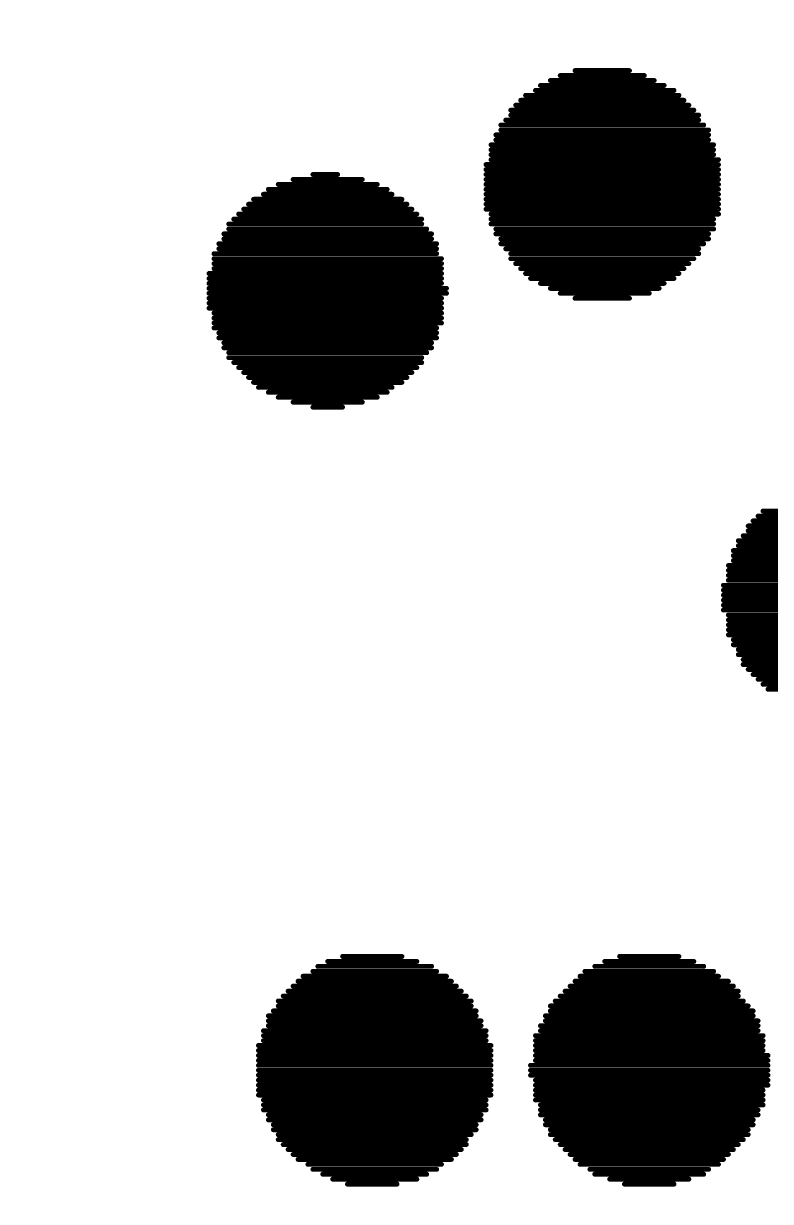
# Model space of a CAD drawing. Header units: millimetres. Extents: x -46.4 to 46.4, y -47.3 to 46.4.
# Drawn here: x -20.039 to -19.08, y -0.213 to 1.298 of the extents above; entities that cross this region are included whole.
import ezdxf

# ---------------------------------------------------------------- set-up
doc = ezdxf.new("R2010")
doc.units = ezdxf.units.MM
doc.layers.add('BottomOverlay', color=54, linetype='Continuous')
doc.layers.add('Mechanical1', color=6, linetype='Continuous')

# ---------------------------------------------------------------- blocks, each defined once
blk = doc.blocks.new('________2')
at = {"layer": 'BottomOverlay', "const_width": 0.00635}
for points in [[(4.6497, -1.7687), (4.7577, -1.7687)], [(4.6688, -1.7624), (4.7386, -1.7624)], [(4.6243, -1.7814), (4.7831, -1.7814)], [(4.637, -1.7751), (4.7704, -1.7751)], [(4.5989, -1.8005), (4.8085, -1.8005)], [(4.6053, -1.7941), (4.8021, -1.7941)], [(4.618, -1.7878), (4.7958, -1.7878)], [(4.5862, -1.8132), (4.8212, -1.8132)], [(4.5926, -1.8068), (4.8148, -1.8068)], [(4.5799, -1.8259), (4.8275, -1.8259)], [(4.5862, -1.8195), (4.8275, -1.8195)], [(4.5672, -1.8449), (4.8402, -1.8449)], [(4.5735, -1.8322), (4.8339, -1.8322)], [(4.5735, -1.8386), (4.8402, -1.8386)], [(4.5608, -1.8576), (4.8466, -1.8576)], [(4.5672, -1.8513), (4.8402, -1.8513)], [(4.5608, -1.864), (4.8466, -1.864)], [(4.5608, -1.8703), (4.8466, -1.8703)], [(4.5608, -1.8767), (4.8529, -1.8767)], [(4.5545, -1.883), (4.8529, -1.883)], [(4.5545, -1.8894), (4.8529, -1.8894)], [(4.3068, -1.9021), (4.3957, -1.9021)], [(4.3322, -1.8957), (4.364, -1.8957)], [(4.5545, -1.8957), (4.8529, -1.8957)], [(4.5545, -1.9021), (4.8529, -1.9021)], [(4.2687, -1.9211), (4.4338, -1.9211)], [(4.2751, -1.9148), (4.4275, -1.9148)], [(4.2878, -1.9084), (4.4148, -1.9084)], [(4.5545, -1.9084), (4.8529, -1.9084)], [(4.5545, -1.9148), (4.8529, -1.9148)], [(4.5545, -1.9211), (4.8529, -1.9211)], [(4.2497, -1.9338), (4.4529, -1.9338)], [(4.256, -1.9275), (4.4465, -1.9275)], [(4.5545, -1.9275), (4.8529, -1.9275)], [(4.5545, -1.9338), (4.8529, -1.9338)], [(4.237, -1.9465), (4.4656, -1.9465)], [(4.2433, -1.9402), (4.4592, -1.9402)], [(4.5545, -1.9402), (4.8529, -1.9402)], [(4.5608, -1.9465), (4.8529, -1.9465)], [(4.2243, -1.9592), (4.4719, -1.9592)], [(4.2243, -1.9656), (4.4783, -1.9656)], [(4.2306, -1.9529), (4.4719, -1.9529)], [(4.5608, -1.9529), (4.8466, -1.9529)], [(4.5608, -1.9592), (4.8466, -1.9592)], [(4.5672, -1.9656), (4.8466, -1.9656)], [(4.2179, -1.9719), (4.4846, -1.9719)], [(4.2179, -1.9783), (4.4846, -1.9783)], [(4.5672, -1.9719), (4.8402, -1.9719)], [(4.5735, -1.9783), (4.8402, -1.9783)], [(4.2052, -1.9973), (4.491, -1.9973)], [(4.2116, -1.9846), (4.491, -1.9846)], [(4.2116, -1.991), (4.491, -1.991)], [(4.5735, -1.9846), (4.8339, -1.9846)], [(4.5799, -1.991), (4.8275, -1.991)], [(4.5862, -1.9973), (4.8275, -1.9973)], [(4.2052, -2.0037), (4.4973, -2.0037)], [(4.2052, -2.01), (4.4973, -2.01)], [(4.5862, -2.0037), (4.8212, -2.0037)], [(4.5926, -2.01), (4.8148, -2.01)], [(4.1989, -2.0227), (4.4973, -2.0227)], [(4.2052, -2.0164), (4.4973, -2.0164)], [(4.5989, -2.0164), (4.8085, -2.0164)], [(4.6053, -2.0227), (4.8021, -2.0227)], [(4.1989, -2.0291), (4.4973, -2.0291)], [(4.1989, -2.0354), (4.4973, -2.0354)], [(4.1989, -2.0418), (4.5037, -2.0418)], [(4.6116, -2.0291), (4.7958, -2.0291)], [(4.6243, -2.0354), (4.7831, -2.0354)], [(4.637, -2.0418), (4.7767, -2.0418)], [(4.1989, -2.0481), (4.5037, -2.0481)], [(4.1989, -2.0545), (4.4973, -2.0545)], [(4.6497, -2.0481), (4.764, -2.0481)], [(4.6688, -2.0545), (4.7386, -2.0545)], [(4.1989, -2.0608), (4.4973, -2.0608)], [(4.1989, -2.0672), (4.4973, -2.0672)], [(4.2052, -2.0735), (4.4973, -2.0735)], [(4.2052, -2.0799), (4.4973, -2.0799)], [(4.2052, -2.0862), (4.4973, -2.0862)], [(4.2052, -2.0926), (4.491, -2.0926)], [(4.2116, -2.0989), (4.491, -2.0989)], [(4.2116, -2.1053), (4.491, -2.1053)], [(4.2179, -2.1116), (4.4846, -2.1116)], [(4.2179, -2.118), (4.4846, -2.118)], [(4.2243, -2.1243), (4.4783, -2.1243)], [(4.2243, -2.1307), (4.4719, -2.1307)], [(4.2306, -2.137), (4.4719, -2.137)], [(4.237, -2.1434), (4.4656, -2.1434)], [(4.2433, -2.1497), (4.4592, -2.1497)], [(4.2497, -2.1561), (4.4529, -2.1561)], [(4.256, -2.1624), (4.4465, -2.1624)], [(4.2624, -2.1688), (4.4338, -2.1688)], [(4.2751, -2.1751), (4.4275, -2.1751)], [(4.2878, -2.1815), (4.4148, -2.1815)], [(4.3068, -2.1878), (4.3957, -2.1878)], [(4.3322, -2.1942), (4.3703, -2.1942)], [(4.9101, -2.3275), (5.1133, -2.3275)], [(4.8974, -2.3402), (5.126, -2.3402)], [(4.9037, -2.3339), (5.1196, -2.3339)], [(4.8847, -2.3593), (5.1387, -2.3593)], [(4.891, -2.3466), (5.126, -2.3466)], [(4.891, -2.3529), (5.1323, -2.3529)], [(4.8783, -2.3656), (5.1387, -2.3656)], [(4.8783, -2.372), (5.145, -2.372)], [(4.872, -2.3783), (5.1514, -2.3783)], [(4.872, -2.3847), (5.1514, -2.3847)], [(4.872, -2.391), (5.1514, -2.391)], [(4.8656, -2.3974), (5.1577, -2.3974)], [(4.8656, -2.4037), (5.1577, -2.4037)], [(4.8656, -2.4101), (5.1577, -2.4101)], [(4.8656, -2.4164), (5.1577, -2.4164)], [(4.8593, -2.4228), (5.1577, -2.4228)], [(4.8593, -2.4291), (5.1641, -2.4291)], [(4.8593, -2.4355), (5.1641, -2.4355)], [(4.8593, -2.4418), (5.1641, -2.4418)], [(4.8593, -2.4482), (5.1641, -2.4482)], [(4.8593, -2.4545), (5.1641, -2.4545)], [(4.8656, -2.4609), (5.1577, -2.4609)], [(4.8656, -2.4672), (5.1577, -2.4672)], [(4.8656, -2.4736), (5.1577, -2.4736)], [(4.8656, -2.4799), (5.1577, -2.4799)], [(4.8656, -2.4863), (5.1514, -2.4863)], [(4.872, -2.4926), (5.1514, -2.4926)], [(4.872, -2.499), (5.1514, -2.499)], [(4.8783, -2.5053), (5.145, -2.5053)], [(4.8783, -2.5117), (5.145, -2.5117)], [(4.8847, -2.518), (5.1387, -2.518)], [(4.8847, -2.5244), (5.1387, -2.5244)], [(4.891, -2.5307), (5.1323, -2.5307)], [(4.8974, -2.5371), (5.126, -2.5371)], [(4.9037, -2.5434), (5.1196, -2.5434)], [(4.9101, -2.5498), (5.1133, -2.5498)], [(4.9164, -2.5561), (5.1069, -2.5561)], [(4.3703, -2.899), (4.4465, -2.899)], [(4.7259, -2.899), (4.8021, -2.899)], [(4.3322, -2.9181), (4.491, -2.9181)], [(4.3386, -2.9117), (4.4846, -2.9117)], [(4.3513, -2.9054), (4.4656, -2.9054)], [(4.6815, -2.9181), (4.8466, -2.9181)], [(4.6942, -2.9117), (4.8339, -2.9117)], [(4.7069, -2.9054), (4.8212, -2.9054)], [(4.3132, -2.9308), (4.51, -2.9308)], [(4.3195, -2.9244), (4.5037, -2.9244)], [(4.6688, -2.9308), (4.8656, -2.9308)], [(4.6751, -2.9244), (4.8529, -2.9244)], [(4.2941, -2.9498), (4.5291, -2.9498)], [(4.3005, -2.9435), (4.5227, -2.9435)], [(4.3068, -2.9371), (4.5164, -2.9371)], [(4.6497, -2.9498), (4.8783, -2.9498)], [(4.6561, -2.9435), (4.8783, -2.9435)], [(4.6624, -2.9371), (4.872, -2.9371)], [(4.2878, -2.9562), (4.5354, -2.9562)], [(4.2878, -2.9625), (4.5354, -2.9625)], [(4.637, -2.9625), (4.891, -2.9625)], [(4.6434, -2.9562), (4.8847, -2.9562)], [(4.2751, -2.9752), (4.5418, -2.9752)], [(4.2814, -2.9689), (4.5418, -2.9689)], [(4.6307, -2.9752), (4.8974, -2.9752)], [(4.637, -2.9689), (4.8974, -2.9689)], [(4.2687, -2.9943), (4.5545, -2.9943)], [(4.2751, -2.9816), (4.5481, -2.9816)], [(4.2751, -2.9879), (4.5481, -2.9879)], [(4.6243, -2.9879), (4.9037, -2.9879)], [(4.6243, -2.9943), (4.9037, -2.9943)], [(4.6307, -2.9816), (4.9037, -2.9816)], [(4.2687, -3.0006), (4.5545, -3.0006)], [(4.2687, -3.007), (4.5545, -3.007)], [(4.618, -3.0006), (4.9101, -3.0006)], [(4.618, -3.007), (4.9101, -3.007)], [(4.2624, -3.0133), (4.5608, -3.0133)], [(4.2624, -3.0197), (4.5608, -3.0197)], [(4.618, -3.0133), (4.9101, -3.0133)], [(4.618, -3.0197), (4.9101, -3.0197)], [(4.2624, -3.026), (4.5608, -3.026)], [(4.2624, -3.0324), (4.5608, -3.0324)], [(4.2624, -3.0387), (4.5608, -3.0387)], [(4.6116, -3.0387), (4.9164, -3.0387)], [(4.618, -3.026), (4.9164, -3.026)], [(4.618, -3.0324), (4.9164, -3.0324)], [(4.2624, -3.0451), (4.5608, -3.0451)], [(4.2624, -3.0514), (4.5608, -3.0514)], [(4.6116, -3.0451), (4.9164, -3.0451)], [(4.6116, -3.0514), (4.9164, -3.0514)], [(4.2624, -3.0578), (4.5608, -3.0578)], [(4.2624, -3.0641), (4.5608, -3.0641)], [(4.2624, -3.0705), (4.5608, -3.0705)], [(4.618, -3.0578), (4.9164, -3.0578)], [(4.618, -3.0641), (4.9164, -3.0641)], [(4.618, -3.0705), (4.9101, -3.0705)], [(4.2624, -3.0768), (4.5608, -3.0768)], [(4.2687, -3.0832), (4.5545, -3.0832)], [(4.618, -3.0768), (4.9101, -3.0768)], [(4.618, -3.0832), (4.9101, -3.0832)], [(4.2687, -3.0895), (4.5545, -3.0895)], [(4.2687, -3.0959), (4.5545, -3.0959)], [(4.6243, -3.0895), (4.9101, -3.0895)], [(4.6243, -3.0959), (4.9037, -3.0959)], [(4.2751, -3.1022), (4.5481, -3.1022)], [(4.2751, -3.1086), (4.5481, -3.1086)], [(4.2814, -3.1149), (4.5418, -3.1149)], [(4.6243, -3.1022), (4.9037, -3.1022)], [(4.6307, -3.1086), (4.8974, -3.1086)], [(4.6307, -3.1149), (4.8974, -3.1149)], [(4.2814, -3.1213), (4.5418, -3.1213)], [(4.2878, -3.1276), (4.5354, -3.1276)], [(4.637, -3.1213), (4.891, -3.1213)], [(4.637, -3.1276), (4.891, -3.1276)], [(4.2878, -3.134), (4.5291, -3.134)], [(4.2941, -3.1403), (4.5291, -3.1403)], [(4.3005, -3.1467), (4.5227, -3.1467)], [(4.6434, -3.134), (4.8847, -3.134)], [(4.6497, -3.1403), (4.8783, -3.1403)], [(4.6561, -3.1467), (4.872, -3.1467)], [(4.3068, -3.153), (4.5164, -3.153)], [(4.3132, -3.1594), (4.51, -3.1594)], [(4.6624, -3.153), (4.8656, -3.153)], [(4.6688, -3.1594), (4.8593, -3.1594)], [(4.3259, -3.1657), (4.4973, -3.1657)], [(4.3322, -3.1721), (4.491, -3.1721)], [(4.6751, -3.1657), (4.8529, -3.1657)], [(4.6878, -3.1721), (4.8402, -3.1721)], [(4.3449, -3.1784), (4.4783, -3.1784)], [(4.3576, -3.1848), (4.4656, -3.1848)], [(4.3767, -3.1911), (4.4402, -3.1911)], [(4.6942, -3.1784), (4.8339, -3.1784)], [(4.7132, -3.1848), (4.8148, -3.1848)], [(4.7323, -3.1911), (4.7958, -3.1911)]]:
    blk.add_lwpolyline(points, dxfattribs=at)
at = {"layer": 'BottomOverlay', "const_width": 0.00317}
for points in [[(4.6482, -1.7687, 1), (4.6513, -1.7687, 1)], [(4.6672, -1.7624, 1), (4.6704, -1.7624, 1)], [(4.7371, -1.7624, 1), (4.7402, -1.7624, 1)], [(4.7561, -1.7687, 1), (4.7593, -1.7687, 1)], [(4.6228, -1.7814, 1), (4.6259, -1.7814, 1)], [(4.6355, -1.7751, 1), (4.6386, -1.7751, 1)], [(4.7688, -1.7751, 1), (4.772, -1.7751, 1)], [(4.7815, -1.7814, 1), (4.7847, -1.7814, 1)], [(4.5974, -1.8005, 1), (4.6005, -1.8005, 1)], [(4.6037, -1.7941, 1), (4.6069, -1.7941, 1)], [(4.6164, -1.7878, 1), (4.6196, -1.7878, 1)], [(4.7942, -1.7878, 1), (4.7974, -1.7878, 1)], [(4.8006, -1.7941, 1), (4.8037, -1.7941, 1)], [(4.8069, -1.8005, 1), (4.8101, -1.8005, 1)], [(4.5847, -1.8132, 1), (4.5878, -1.8132, 1)], [(4.591, -1.8068, 1), (4.5942, -1.8068, 1)], [(4.8133, -1.8068, 1), (4.8164, -1.8068, 1)], [(4.8196, -1.8132, 1), (4.8228, -1.8132, 1)], [(4.5783, -1.8259, 1), (4.5815, -1.8259, 1)], [(4.5847, -1.8195, 1), (4.5878, -1.8195, 1)], [(4.826, -1.8195, 1), (4.8291, -1.8195, 1)], [(4.826, -1.8259, 1), (4.8291, -1.8259, 1)], [(4.5656, -1.8449, 1), (4.5688, -1.8449, 1)], [(4.572, -1.8322, 1), (4.5751, -1.8322, 1)], [(4.572, -1.8386, 1), (4.5751, -1.8386, 1)], [(4.8323, -1.8322, 1), (4.8355, -1.8322, 1)], [(4.8387, -1.8386, 1), (4.8418, -1.8386, 1)], [(4.8387, -1.8449, 1), (4.8418, -1.8449, 1)], [(4.5593, -1.8576, 1), (4.5624, -1.8576, 1)], [(4.5656, -1.8513, 1), (4.5688, -1.8513, 1)], [(4.8387, -1.8513, 1), (4.8418, -1.8513, 1)], [(4.845, -1.8576, 1), (4.8482, -1.8576, 1)], [(4.5593, -1.864, 1), (4.5624, -1.864, 1)], [(4.5593, -1.8703, 1), (4.5624, -1.8703, 1)], [(4.5593, -1.8767, 1), (4.5624, -1.8767, 1)], [(4.845, -1.864, 1), (4.8482, -1.864, 1)], [(4.845, -1.8703, 1), (4.8482, -1.8703, 1)], [(4.8514, -1.8767, 1), (4.8545, -1.8767, 1)], [(4.5529, -1.883, 1), (4.5561, -1.883, 1)], [(4.5529, -1.8894, 1), (4.5561, -1.8894, 1)], [(4.8514, -1.883, 1), (4.8545, -1.883, 1)], [(4.8514, -1.8894, 1), (4.8545, -1.8894, 1)], [(4.3053, -1.9021, 1), (4.3084, -1.9021, 1)], [(4.3307, -1.8957, 1), (4.3338, -1.8957, 1)], [(4.3624, -1.8957, 1), (4.3656, -1.8957, 1)], [(4.3942, -1.9021, 1), (4.3973, -1.9021, 1)], [(4.5529, -1.8957, 1), (4.5561, -1.8957, 1)], [(4.5529, -1.9021, 1), (4.5561, -1.9021, 1)], [(4.8514, -1.8957, 1), (4.8545, -1.8957, 1)], [(4.8514, -1.9021, 1), (4.8545, -1.9021, 1)], [(4.2672, -1.9211, 1), (4.2703, -1.9211, 1)], [(4.2735, -1.9148, 1), (4.2767, -1.9148, 1)], [(4.2862, -1.9084, 1), (4.2894, -1.9084, 1)], [(4.4132, -1.9084, 1), (4.4164, -1.9084, 1)], [(4.4259, -1.9148, 1), (4.4291, -1.9148, 1)], [(4.4323, -1.9211, 1), (4.4354, -1.9211, 1)], [(4.5529, -1.9084, 1), (4.5561, -1.9084, 1)], [(4.5529, -1.9148, 1), (4.5561, -1.9148, 1)], [(4.5529, -1.9211, 1), (4.5561, -1.9211, 1)], [(4.8514, -1.9084, 1), (4.8545, -1.9084, 1)], [(4.8514, -1.9148, 1), (4.8545, -1.9148, 1)], [(4.8514, -1.9211, 1), (4.8545, -1.9211, 1)], [(4.2481, -1.9338, 1), (4.2513, -1.9338, 1)], [(4.2545, -1.9275, 1), (4.2576, -1.9275, 1)], [(4.445, -1.9275, 1), (4.4481, -1.9275, 1)], [(4.4513, -1.9338, 1), (4.4545, -1.9338, 1)], [(4.5529, -1.9275, 1), (4.5561, -1.9275, 1)], [(4.5529, -1.9338, 1), (4.5561, -1.9338, 1)], [(4.8514, -1.9275, 1), (4.8545, -1.9275, 1)], [(4.8514, -1.9338, 1), (4.8545, -1.9338, 1)], [(4.2354, -1.9465, 1), (4.2386, -1.9465, 1)], [(4.2418, -1.9402, 1), (4.2449, -1.9402, 1)], [(4.4577, -1.9402, 1), (4.4608, -1.9402, 1)], [(4.464, -1.9465, 1), (4.4672, -1.9465, 1)], [(4.5529, -1.9402, 1), (4.5561, -1.9402, 1)], [(4.5593, -1.9465, 1), (4.5624, -1.9465, 1)], [(4.8514, -1.9402, 1), (4.8545, -1.9402, 1)], [(4.8514, -1.9465, 1), (4.8545, -1.9465, 1)], [(4.2227, -1.9592, 1), (4.2259, -1.9592, 1)], [(4.2227, -1.9656, 1), (4.2259, -1.9656, 1)], [(4.2291, -1.9529, 1), (4.2322, -1.9529, 1)], [(4.4704, -1.9529, 1), (4.4735, -1.9529, 1)], [(4.4704, -1.9592, 1), (4.4735, -1.9592, 1)], [(4.4767, -1.9656, 1), (4.4799, -1.9656, 1)], [(4.5593, -1.9529, 1), (4.5624, -1.9529, 1)], [(4.5593, -1.9592, 1), (4.5624, -1.9592, 1)], [(4.5656, -1.9656, 1), (4.5688, -1.9656, 1)], [(4.845, -1.9529, 1), (4.8482, -1.9529, 1)], [(4.845, -1.9592, 1), (4.8482, -1.9592, 1)], [(4.845, -1.9656, 1), (4.8482, -1.9656, 1)], [(4.2164, -1.9719, 1), (4.2195, -1.9719, 1)], [(4.2164, -1.9783, 1), (4.2195, -1.9783, 1)], [(4.4831, -1.9719, 1), (4.4862, -1.9719, 1)], [(4.4831, -1.9783, 1), (4.4862, -1.9783, 1)], [(4.5656, -1.9719, 1), (4.5688, -1.9719, 1)], [(4.572, -1.9783, 1), (4.5751, -1.9783, 1)], [(4.8387, -1.9719, 1), (4.8418, -1.9719, 1)], [(4.8387, -1.9783, 1), (4.8418, -1.9783, 1)], [(4.2037, -1.9973, 1), (4.2068, -1.9973, 1)], [(4.21, -1.9846, 1), (4.2132, -1.9846, 1)], [(4.21, -1.991, 1), (4.2132, -1.991, 1)], [(4.4894, -1.9846, 1), (4.4926, -1.9846, 1)], [(4.4894, -1.991, 1), (4.4926, -1.991, 1)], [(4.4894, -1.9973, 1), (4.4926, -1.9973, 1)], [(4.572, -1.9846, 1), (4.5751, -1.9846, 1)], [(4.5783, -1.991, 1), (4.5815, -1.991, 1)], [(4.5847, -1.9973, 1), (4.5878, -1.9973, 1)], [(4.826, -1.991, 1), (4.8291, -1.991, 1)], [(4.826, -1.9973, 1), (4.8291, -1.9973, 1)], [(4.8323, -1.9846, 1), (4.8355, -1.9846, 1)], [(4.2037, -2.0037, 1), (4.2068, -2.0037, 1)], [(4.2037, -2.01, 1), (4.2068, -2.01, 1)], [(4.4958, -2.0037, 1), (4.4989, -2.0037, 1)], [(4.4958, -2.01, 1), (4.4989, -2.01, 1)], [(4.5847, -2.0037, 1), (4.5878, -2.0037, 1)], [(4.591, -2.01, 1), (4.5942, -2.01, 1)], [(4.8133, -2.01, 1), (4.8164, -2.01, 1)], [(4.8196, -2.0037, 1), (4.8228, -2.0037, 1)], [(4.1973, -2.0227, 1), (4.2005, -2.0227, 1)], [(4.2037, -2.0164, 1), (4.2068, -2.0164, 1)], [(4.4958, -2.0164, 1), (4.4989, -2.0164, 1)], [(4.4958, -2.0227, 1), (4.4989, -2.0227, 1)], [(4.5974, -2.0164, 1), (4.6005, -2.0164, 1)], [(4.6037, -2.0227, 1), (4.6069, -2.0227, 1)], [(4.8006, -2.0227, 1), (4.8037, -2.0227, 1)], [(4.8069, -2.0164, 1), (4.8101, -2.0164, 1)], [(4.1973, -2.0291, 1), (4.2005, -2.0291, 1)], [(4.1973, -2.0354, 1), (4.2005, -2.0354, 1)], [(4.1973, -2.0418, 1), (4.2005, -2.0418, 1)], [(4.4958, -2.0291, 1), (4.4989, -2.0291, 1)], [(4.4958, -2.0354, 1), (4.4989, -2.0354, 1)], [(4.5021, -2.0418, 1), (4.5053, -2.0418, 1)], [(4.6101, -2.0291, 1), (4.6132, -2.0291, 1)], [(4.6228, -2.0354, 1), (4.6259, -2.0354, 1)], [(4.6355, -2.0418, 1), (4.6386, -2.0418, 1)], [(4.7752, -2.0418, 1), (4.7783, -2.0418, 1)], [(4.7815, -2.0354, 1), (4.7847, -2.0354, 1)], [(4.7942, -2.0291, 1), (4.7974, -2.0291, 1)], [(4.1973, -2.0481, 1), (4.2005, -2.0481, 1)], [(4.1973, -2.0545, 1), (4.2005, -2.0545, 1)], [(4.4958, -2.0545, 1), (4.4989, -2.0545, 1)], [(4.5021, -2.0481, 1), (4.5053, -2.0481, 1)], [(4.6482, -2.0481, 1), (4.6513, -2.0481, 1)], [(4.6672, -2.0545, 1), (4.6704, -2.0545, 1)], [(4.7371, -2.0545, 1), (4.7402, -2.0545, 1)], [(4.7625, -2.0481, 1), (4.7656, -2.0481, 1)], [(4.1973, -2.0608, 1), (4.2005, -2.0608, 1)], [(4.1973, -2.0672, 1), (4.2005, -2.0672, 1)], [(4.2037, -2.0735, 1), (4.2068, -2.0735, 1)], [(4.4958, -2.0608, 1), (4.4989, -2.0608, 1)], [(4.4958, -2.0672, 1), (4.4989, -2.0672, 1)], [(4.4958, -2.0735, 1), (4.4989, -2.0735, 1)], [(4.2037, -2.0799, 1), (4.2068, -2.0799, 1)], [(4.2037, -2.0862, 1), (4.2068, -2.0862, 1)], [(4.4958, -2.0799, 1), (4.4989, -2.0799, 1)], [(4.4958, -2.0862, 1), (4.4989, -2.0862, 1)], [(4.2037, -2.0926, 1), (4.2068, -2.0926, 1)], [(4.21, -2.0989, 1), (4.2132, -2.0989, 1)], [(4.4894, -2.0926, 1), (4.4926, -2.0926, 1)], [(4.4894, -2.0989, 1), (4.4926, -2.0989, 1)], [(4.21, -2.1053, 1), (4.2132, -2.1053, 1)], [(4.2164, -2.1116, 1), (4.2195, -2.1116, 1)], [(4.2164, -2.118, 1), (4.2195, -2.118, 1)], [(4.4831, -2.1116, 1), (4.4862, -2.1116, 1)], [(4.4831, -2.118, 1), (4.4862, -2.118, 1)], [(4.4894, -2.1053, 1), (4.4926, -2.1053, 1)], [(4.2227, -2.1243, 1), (4.2259, -2.1243, 1)], [(4.2227, -2.1307, 1), (4.2259, -2.1307, 1)], [(4.4704, -2.1307, 1), (4.4735, -2.1307, 1)], [(4.4767, -2.1243, 1), (4.4799, -2.1243, 1)], [(4.2291, -2.137, 1), (4.2322, -2.137, 1)], [(4.2354, -2.1434, 1), (4.2386, -2.1434, 1)], [(4.464, -2.1434, 1), (4.4672, -2.1434, 1)], [(4.4704, -2.137, 1), (4.4735, -2.137, 1)], [(4.2418, -2.1497, 1), (4.2449, -2.1497, 1)], [(4.2481, -2.1561, 1), (4.2513, -2.1561, 1)], [(4.2545, -2.1624, 1), (4.2576, -2.1624, 1)], [(4.445, -2.1624, 1), (4.4481, -2.1624, 1)], [(4.4513, -2.1561, 1), (4.4545, -2.1561, 1)], [(4.4577, -2.1497, 1), (4.4608, -2.1497, 1)], [(4.2608, -2.1688, 1), (4.264, -2.1688, 1)], [(4.2735, -2.1751, 1), (4.2767, -2.1751, 1)], [(4.4259, -2.1751, 1), (4.4291, -2.1751, 1)], [(4.4323, -2.1688, 1), (4.4354, -2.1688, 1)], [(4.2862, -2.1815, 1), (4.2894, -2.1815, 1)], [(4.3053, -2.1878, 1), (4.3084, -2.1878, 1)], [(4.3307, -2.1942, 1), (4.3338, -2.1942, 1)], [(4.3688, -2.1942, 1), (4.3719, -2.1942, 1)], [(4.3942, -2.1878, 1), (4.3973, -2.1878, 1)], [(4.4132, -2.1815, 1), (4.4164, -2.1815, 1)], [(4.9085, -2.3275, 1), (4.9117, -2.3275, 1)], [(4.8958, -2.3402, 1), (4.899, -2.3402, 1)], [(4.9022, -2.3339, 1), (4.9053, -2.3339, 1)], [(4.8831, -2.3593, 1), (4.8863, -2.3593, 1)], [(4.8895, -2.3466, 1), (4.8926, -2.3466, 1)], [(4.8895, -2.3529, 1), (4.8926, -2.3529, 1)], [(4.8768, -2.3656, 1), (4.8799, -2.3656, 1)], [(4.8768, -2.372, 1), (4.8799, -2.372, 1)], [(4.8704, -2.3783, 1), (4.8736, -2.3783, 1)], [(4.8704, -2.3847, 1), (4.8736, -2.3847, 1)], [(4.8704, -2.391, 1), (4.8736, -2.391, 1)], [(4.8641, -2.3974, 1), (4.8672, -2.3974, 1)], [(4.8641, -2.4037, 1), (4.8672, -2.4037, 1)], [(4.8641, -2.4101, 1), (4.8672, -2.4101, 1)], [(4.8641, -2.4164, 1), (4.8672, -2.4164, 1)], [(4.8577, -2.4228, 1), (4.8609, -2.4228, 1)], [(4.8577, -2.4291, 1), (4.8609, -2.4291, 1)], [(4.8577, -2.4355, 1), (4.8609, -2.4355, 1)], [(4.8577, -2.4418, 1), (4.8609, -2.4418, 1)], [(4.8577, -2.4482, 1), (4.8609, -2.4482, 1)], [(4.8577, -2.4545, 1), (4.8609, -2.4545, 1)], [(4.8641, -2.4609, 1), (4.8672, -2.4609, 1)], [(4.8641, -2.4672, 1), (4.8672, -2.4672, 1)], [(4.8641, -2.4736, 1), (4.8672, -2.4736, 1)], [(4.8641, -2.4799, 1), (4.8672, -2.4799, 1)], [(4.8641, -2.4863, 1), (4.8672, -2.4863, 1)], [(4.8704, -2.4926, 1), (4.8736, -2.4926, 1)], [(4.8704, -2.499, 1), (4.8736, -2.499, 1)], [(4.8768, -2.5053, 1), (4.8799, -2.5053, 1)], [(4.8768, -2.5117, 1), (4.8799, -2.5117, 1)], [(4.8831, -2.518, 1), (4.8863, -2.518, 1)], [(4.8831, -2.5244, 1), (4.8863, -2.5244, 1)], [(4.8895, -2.5307, 1), (4.8926, -2.5307, 1)], [(4.8958, -2.5371, 1), (4.899, -2.5371, 1)], [(4.9022, -2.5434, 1), (4.9053, -2.5434, 1)], [(4.9085, -2.5498, 1), (4.9117, -2.5498, 1)], [(4.9149, -2.5561, 1), (4.918, -2.5561, 1)], [(4.3688, -2.899, 1), (4.3719, -2.899, 1)], [(4.445, -2.899, 1), (4.4481, -2.899, 1)], [(4.7244, -2.899, 1), (4.7275, -2.899, 1)], [(4.8006, -2.899, 1), (4.8037, -2.899, 1)], [(4.3307, -2.9181, 1), (4.3338, -2.9181, 1)], [(4.337, -2.9117, 1), (4.3402, -2.9117, 1)], [(4.3497, -2.9054, 1), (4.3529, -2.9054, 1)], [(4.464, -2.9054, 1), (4.4672, -2.9054, 1)], [(4.4831, -2.9117, 1), (4.4862, -2.9117, 1)], [(4.4894, -2.9181, 1), (4.4926, -2.9181, 1)], [(4.6799, -2.9181, 1), (4.6831, -2.9181, 1)], [(4.6926, -2.9117, 1), (4.6958, -2.9117, 1)], [(4.7053, -2.9054, 1), (4.7085, -2.9054, 1)], [(4.8196, -2.9054, 1), (4.8228, -2.9054, 1)], [(4.8323, -2.9117, 1), (4.8355, -2.9117, 1)], [(4.845, -2.9181, 1), (4.8482, -2.9181, 1)], [(4.3116, -2.9308, 1), (4.3148, -2.9308, 1)], [(4.318, -2.9244, 1), (4.3211, -2.9244, 1)], [(4.5021, -2.9244, 1), (4.5053, -2.9244, 1)], [(4.5085, -2.9308, 1), (4.5116, -2.9308, 1)], [(4.6672, -2.9308, 1), (4.6704, -2.9308, 1)], [(4.6736, -2.9244, 1), (4.6767, -2.9244, 1)], [(4.8514, -2.9244, 1), (4.8545, -2.9244, 1)], [(4.8641, -2.9308, 1), (4.8672, -2.9308, 1)], [(4.2926, -2.9498, 1), (4.2957, -2.9498, 1)], [(4.2989, -2.9435, 1), (4.3021, -2.9435, 1)], [(4.3053, -2.9371, 1), (4.3084, -2.9371, 1)], [(4.5148, -2.9371, 1), (4.518, -2.9371, 1)], [(4.5212, -2.9435, 1), (4.5243, -2.9435, 1)], [(4.5275, -2.9498, 1), (4.5307, -2.9498, 1)], [(4.6482, -2.9498, 1), (4.6513, -2.9498, 1)], [(4.6545, -2.9435, 1), (4.6577, -2.9435, 1)], [(4.6609, -2.9371, 1), (4.664, -2.9371, 1)], [(4.8704, -2.9371, 1), (4.8736, -2.9371, 1)], [(4.8768, -2.9435, 1), (4.8799, -2.9435, 1)], [(4.8768, -2.9498, 1), (4.8799, -2.9498, 1)], [(4.2862, -2.9562, 1), (4.2894, -2.9562, 1)], [(4.2862, -2.9625, 1), (4.2894, -2.9625, 1)], [(4.5339, -2.9562, 1), (4.537, -2.9562, 1)], [(4.5339, -2.9625, 1), (4.537, -2.9625, 1)], [(4.6355, -2.9625, 1), (4.6386, -2.9625, 1)], [(4.6418, -2.9562, 1), (4.645, -2.9562, 1)], [(4.8831, -2.9562, 1), (4.8863, -2.9562, 1)], [(4.8895, -2.9625, 1), (4.8926, -2.9625, 1)], [(4.2735, -2.9752, 1), (4.2767, -2.9752, 1)], [(4.2799, -2.9689, 1), (4.283, -2.9689, 1)], [(4.5402, -2.9689, 1), (4.5434, -2.9689, 1)], [(4.5402, -2.9752, 1), (4.5434, -2.9752, 1)], [(4.6291, -2.9752, 1), (4.6323, -2.9752, 1)], [(4.6355, -2.9689, 1), (4.6386, -2.9689, 1)], [(4.8958, -2.9689, 1), (4.899, -2.9689, 1)], [(4.8958, -2.9752, 1), (4.899, -2.9752, 1)], [(4.2672, -2.9943, 1), (4.2703, -2.9943, 1)], [(4.2735, -2.9816, 1), (4.2767, -2.9816, 1)], [(4.2735, -2.9879, 1), (4.2767, -2.9879, 1)], [(4.5466, -2.9816, 1), (4.5497, -2.9816, 1)], [(4.5466, -2.9879, 1), (4.5497, -2.9879, 1)], [(4.5529, -2.9943, 1), (4.5561, -2.9943, 1)], [(4.6228, -2.9879, 1), (4.6259, -2.9879, 1)], [(4.6228, -2.9943, 1), (4.6259, -2.9943, 1)], [(4.6291, -2.9816, 1), (4.6323, -2.9816, 1)], [(4.9022, -2.9816, 1), (4.9053, -2.9816, 1)], [(4.9022, -2.9879, 1), (4.9053, -2.9879, 1)], [(4.9022, -2.9943, 1), (4.9053, -2.9943, 1)], [(4.2672, -3.0006, 1), (4.2703, -3.0006, 1)], [(4.2672, -3.007, 1), (4.2703, -3.007, 1)], [(4.5529, -3.0006, 1), (4.5561, -3.0006, 1)], [(4.5529, -3.007, 1), (4.5561, -3.007, 1)], [(4.6164, -3.0006, 1), (4.6196, -3.0006, 1)], [(4.6164, -3.007, 1), (4.6196, -3.007, 1)], [(4.9085, -3.0006, 1), (4.9117, -3.0006, 1)], [(4.9085, -3.007, 1), (4.9117, -3.007, 1)], [(4.2608, -3.0133, 1), (4.264, -3.0133, 1)], [(4.2608, -3.0197, 1), (4.264, -3.0197, 1)], [(4.5593, -3.0133, 1), (4.5624, -3.0133, 1)], [(4.5593, -3.0197, 1), (4.5624, -3.0197, 1)], [(4.6164, -3.0133, 1), (4.6196, -3.0133, 1)], [(4.6164, -3.0197, 1), (4.6196, -3.0197, 1)], [(4.9085, -3.0133, 1), (4.9117, -3.0133, 1)], [(4.9085, -3.0197, 1), (4.9117, -3.0197, 1)], [(4.2608, -3.026, 1), (4.264, -3.026, 1)], [(4.2608, -3.0324, 1), (4.264, -3.0324, 1)], [(4.2608, -3.0387, 1), (4.264, -3.0387, 1)], [(4.5593, -3.026, 1), (4.5624, -3.026, 1)], [(4.5593, -3.0324, 1), (4.5624, -3.0324, 1)], [(4.5593, -3.0387, 1), (4.5624, -3.0387, 1)], [(4.6101, -3.0387, 1), (4.6132, -3.0387, 1)], [(4.6164, -3.026, 1), (4.6196, -3.026, 1)], [(4.6164, -3.0324, 1), (4.6196, -3.0324, 1)], [(4.9149, -3.026, 1), (4.918, -3.026, 1)], [(4.9149, -3.0324, 1), (4.918, -3.0324, 1)], [(4.9149, -3.0387, 1), (4.918, -3.0387, 1)], [(4.2608, -3.0451, 1), (4.264, -3.0451, 1)], [(4.2608, -3.0514, 1), (4.264, -3.0514, 1)], [(4.5593, -3.0451, 1), (4.5624, -3.0451, 1)], [(4.5593, -3.0514, 1), (4.5624, -3.0514, 1)], [(4.6101, -3.0451, 1), (4.6132, -3.0451, 1)], [(4.6101, -3.0514, 1), (4.6132, -3.0514, 1)], [(4.9149, -3.0451, 1), (4.918, -3.0451, 1)], [(4.9149, -3.0514, 1), (4.918, -3.0514, 1)], [(4.2608, -3.0578, 1), (4.264, -3.0578, 1)], [(4.2608, -3.0641, 1), (4.264, -3.0641, 1)], [(4.2608, -3.0705, 1), (4.264, -3.0705, 1)], [(4.5593, -3.0578, 1), (4.5624, -3.0578, 1)], [(4.5593, -3.0641, 1), (4.5624, -3.0641, 1)], [(4.5593, -3.0705, 1), (4.5624, -3.0705, 1)], [(4.6164, -3.0578, 1), (4.6196, -3.0578, 1)], [(4.6164, -3.0641, 1), (4.6196, -3.0641, 1)], [(4.6164, -3.0705, 1), (4.6196, -3.0705, 1)], [(4.9085, -3.0705, 1), (4.9117, -3.0705, 1)], [(4.9149, -3.0578, 1), (4.918, -3.0578, 1)], [(4.9149, -3.0641, 1), (4.918, -3.0641, 1)], [(4.2608, -3.0768, 1), (4.264, -3.0768, 1)], [(4.2672, -3.0832, 1), (4.2703, -3.0832, 1)], [(4.5529, -3.0832, 1), (4.5561, -3.0832, 1)], [(4.5593, -3.0768, 1), (4.5624, -3.0768, 1)], [(4.6164, -3.0768, 1), (4.6196, -3.0768, 1)], [(4.6164, -3.0832, 1), (4.6196, -3.0832, 1)], [(4.9085, -3.0768, 1), (4.9117, -3.0768, 1)], [(4.9085, -3.0832, 1), (4.9117, -3.0832, 1)], [(4.2672, -3.0895, 1), (4.2703, -3.0895, 1)], [(4.2672, -3.0959, 1), (4.2703, -3.0959, 1)], [(4.5529, -3.0895, 1), (4.5561, -3.0895, 1)], [(4.5529, -3.0959, 1), (4.5561, -3.0959, 1)], [(4.6228, -3.0895, 1), (4.6259, -3.0895, 1)], [(4.6228, -3.0959, 1), (4.6259, -3.0959, 1)], [(4.9022, -3.0959, 1), (4.9053, -3.0959, 1)], [(4.9085, -3.0895, 1), (4.9117, -3.0895, 1)], [(4.2735, -3.1022, 1), (4.2767, -3.1022, 1)], [(4.2735, -3.1086, 1), (4.2767, -3.1086, 1)], [(4.2799, -3.1149, 1), (4.283, -3.1149, 1)], [(4.5402, -3.1149, 1), (4.5434, -3.1149, 1)], [(4.5466, -3.1022, 1), (4.5497, -3.1022, 1)], [(4.5466, -3.1086, 1), (4.5497, -3.1086, 1)], [(4.6228, -3.1022, 1), (4.6259, -3.1022, 1)], [(4.6291, -3.1086, 1), (4.6323, -3.1086, 1)], [(4.6291, -3.1149, 1), (4.6323, -3.1149, 1)], [(4.8958, -3.1086, 1), (4.899, -3.1086, 1)], [(4.8958, -3.1149, 1), (4.899, -3.1149, 1)], [(4.9022, -3.1022, 1), (4.9053, -3.1022, 1)], [(4.2799, -3.1213, 1), (4.283, -3.1213, 1)], [(4.2862, -3.1276, 1), (4.2894, -3.1276, 1)], [(4.5339, -3.1276, 1), (4.537, -3.1276, 1)], [(4.5402, -3.1213, 1), (4.5434, -3.1213, 1)], [(4.6355, -3.1213, 1), (4.6386, -3.1213, 1)], [(4.6355, -3.1276, 1), (4.6386, -3.1276, 1)], [(4.8895, -3.1213, 1), (4.8926, -3.1213, 1)], [(4.8895, -3.1276, 1), (4.8926, -3.1276, 1)], [(4.2862, -3.134, 1), (4.2894, -3.134, 1)], [(4.2926, -3.1403, 1), (4.2957, -3.1403, 1)], [(4.2989, -3.1467, 1), (4.3021, -3.1467, 1)], [(4.5212, -3.1467, 1), (4.5243, -3.1467, 1)], [(4.5275, -3.134, 1), (4.5307, -3.134, 1)], [(4.5275, -3.1403, 1), (4.5307, -3.1403, 1)], [(4.6418, -3.134, 1), (4.645, -3.134, 1)], [(4.6482, -3.1403, 1), (4.6513, -3.1403, 1)], [(4.6545, -3.1467, 1), (4.6577, -3.1467, 1)], [(4.8704, -3.1467, 1), (4.8736, -3.1467, 1)], [(4.8768, -3.1403, 1), (4.8799, -3.1403, 1)], [(4.8831, -3.134, 1), (4.8863, -3.134, 1)], [(4.3053, -3.153, 1), (4.3084, -3.153, 1)], [(4.3116, -3.1594, 1), (4.3148, -3.1594, 1)], [(4.5085, -3.1594, 1), (4.5116, -3.1594, 1)], [(4.5148, -3.153, 1), (4.518, -3.153, 1)], [(4.6609, -3.153, 1), (4.664, -3.153, 1)], [(4.6672, -3.1594, 1), (4.6704, -3.1594, 1)], [(4.8577, -3.1594, 1), (4.8609, -3.1594, 1)], [(4.8641, -3.153, 1), (4.8672, -3.153, 1)], [(4.3243, -3.1657, 1), (4.3275, -3.1657, 1)], [(4.3307, -3.1721, 1), (4.3338, -3.1721, 1)], [(4.4894, -3.1721, 1), (4.4926, -3.1721, 1)], [(4.4958, -3.1657, 1), (4.4989, -3.1657, 1)], [(4.6736, -3.1657, 1), (4.6767, -3.1657, 1)], [(4.6863, -3.1721, 1), (4.6894, -3.1721, 1)], [(4.8387, -3.1721, 1), (4.8418, -3.1721, 1)], [(4.8514, -3.1657, 1), (4.8545, -3.1657, 1)], [(4.3434, -3.1784, 1), (4.3465, -3.1784, 1)], [(4.3561, -3.1848, 1), (4.3592, -3.1848, 1)], [(4.3751, -3.1911, 1), (4.3783, -3.1911, 1)], [(4.4386, -3.1911, 1), (4.4418, -3.1911, 1)], [(4.464, -3.1848, 1), (4.4672, -3.1848, 1)], [(4.4767, -3.1784, 1), (4.4799, -3.1784, 1)], [(4.6926, -3.1784, 1), (4.6958, -3.1784, 1)], [(4.7117, -3.1848, 1), (4.7148, -3.1848, 1)], [(4.7307, -3.1911, 1), (4.7339, -3.1911, 1)], [(4.7942, -3.1911, 1), (4.7974, -3.1911, 1)], [(4.8133, -3.1848, 1), (4.8164, -3.1848, 1)], [(4.8323, -3.1784, 1), (4.8355, -3.1784, 1)]]:
    blk.add_lwpolyline(points, format="xyb", close=True, dxfattribs=at)

msp = doc.modelspace()

# ---------------------------------------------------------------- linework, layer by layer
at = {"layer": 'BottomOverlay', "const_width": 0.508}
msp.add_lwpolyline([(-28.929, 0.9392, -0.221527), (-12.3943, 8.4487)], format="xyb", dxfattribs=at)
at = {"layer": 'Mechanical1', "const_width": 0.254}
for points in [[(-46.2567, 0, -0.414214), (0, 46.2567)], [(0, -46.2567, -0.414214), (-46.2567, 0)]]:
    msp.add_lwpolyline(points, format="xyb", dxfattribs=at)

# ---------------------------------------------------------------- block references
at = {"rotation": 360}
msp.add_blockref('________2', (-24, 3), dxfattribs=at)

doc.saveas('drawing.dxf')
